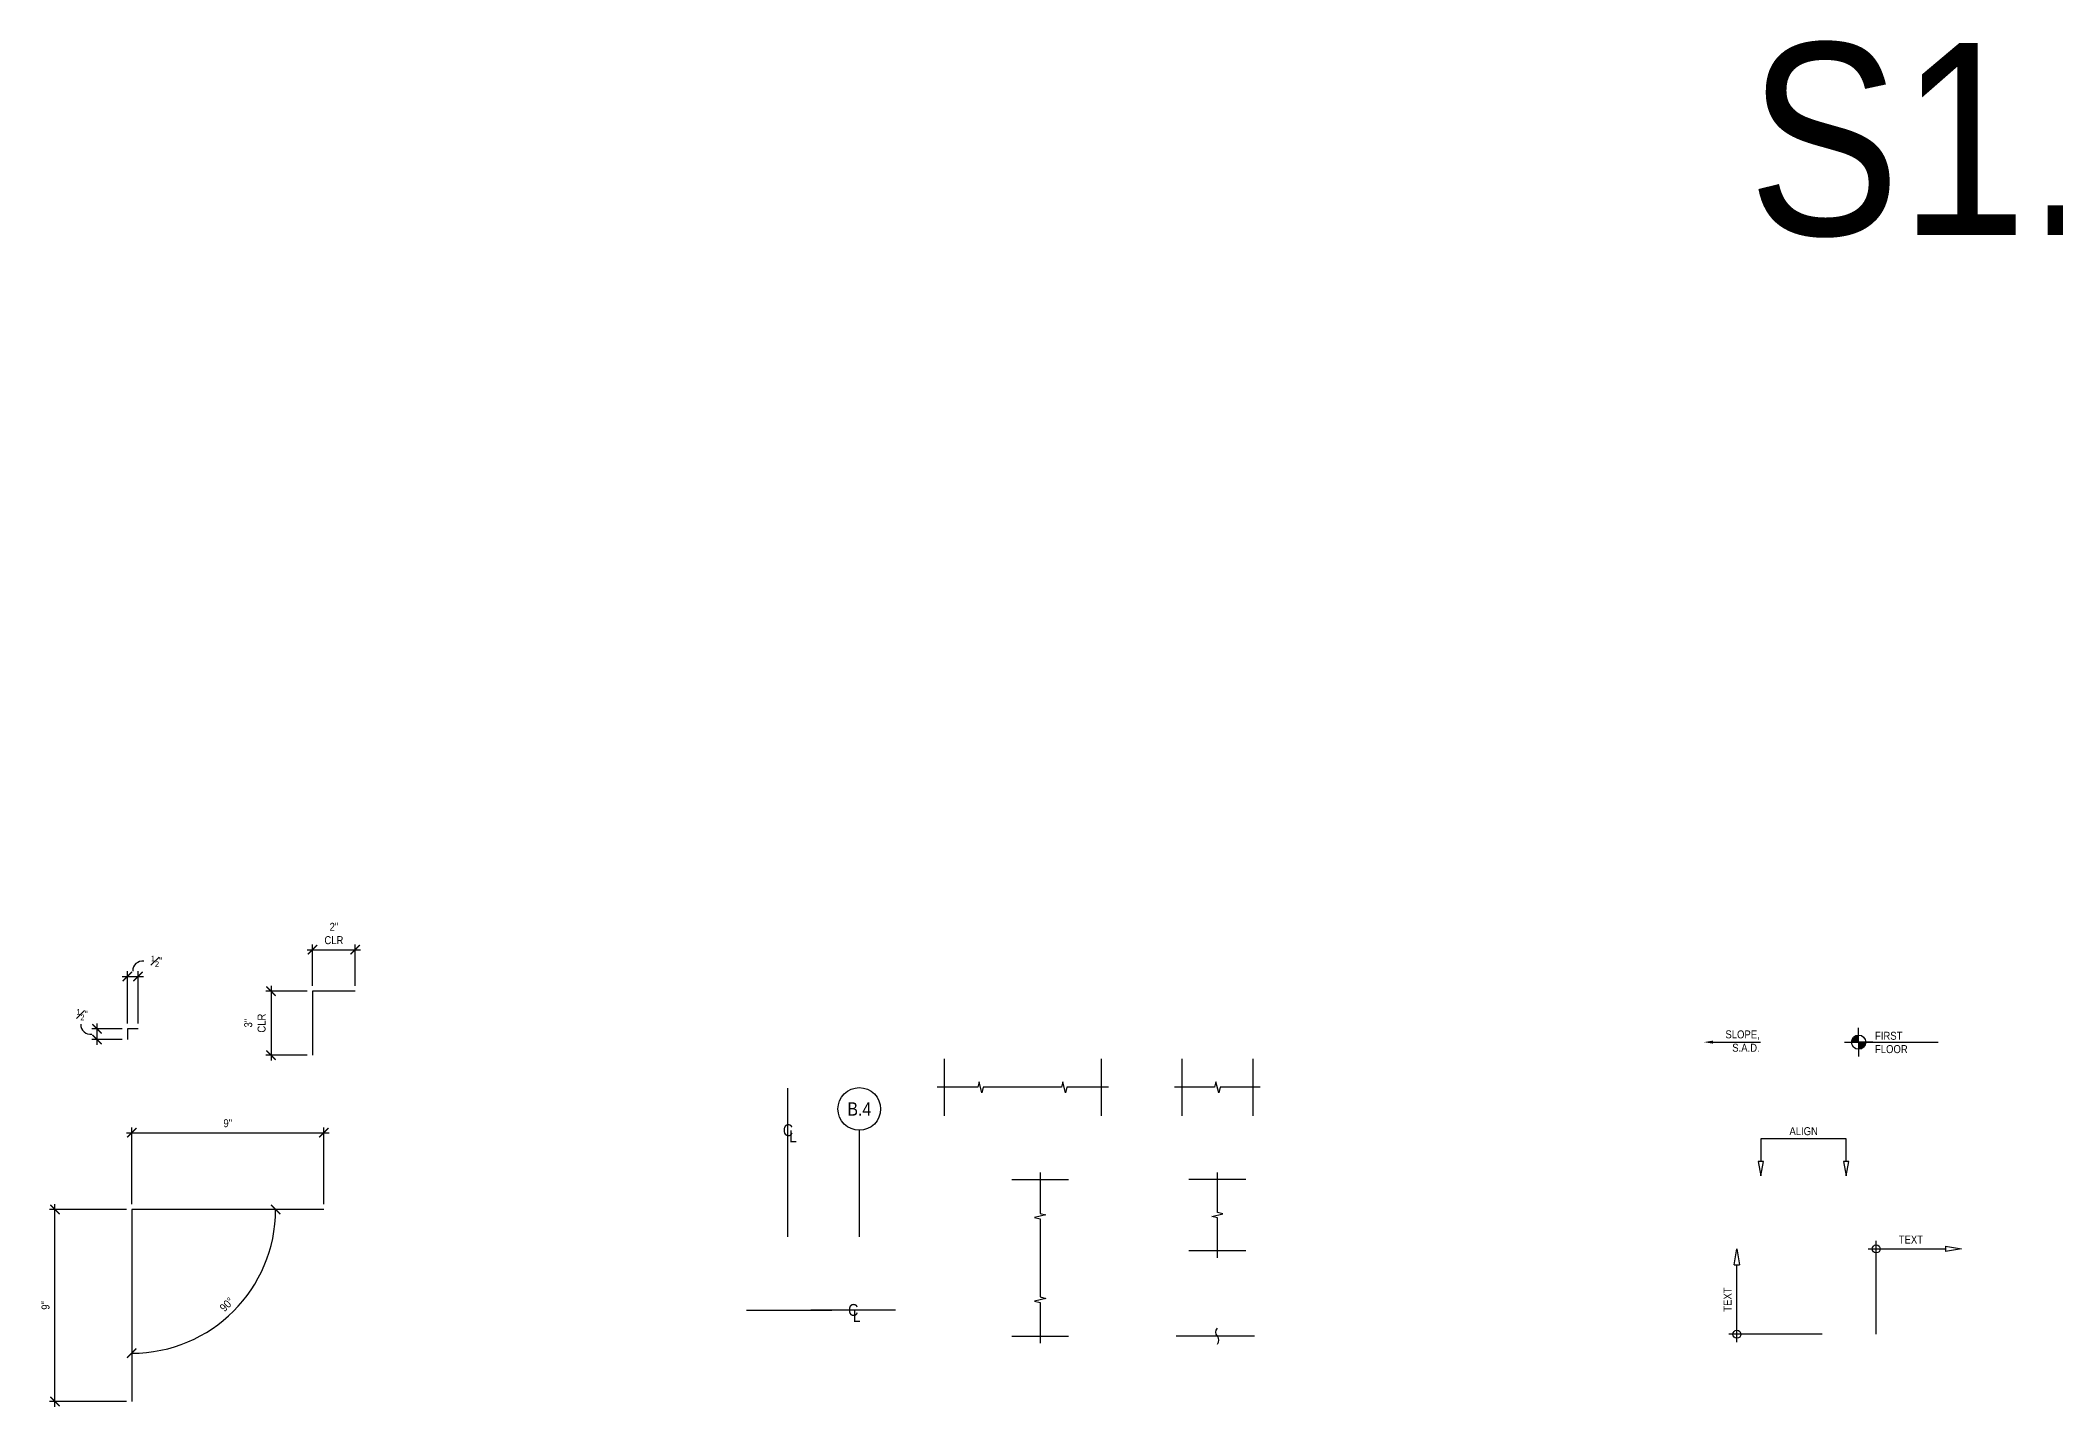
# Model space of a CAD drawing. Header units: inches. Extents: x -16404 to 14624, y -1591 to 16152.
# Drawn here: x 6896.9 to 6991.3, y -75.9 to -11.9 of the extents above; entities that cross this region are included whole.
import ezdxf
from ezdxf import colors
from ezdxf.entities.mleader import LeaderData, LeaderLine
from ezdxf.enums import TextEntityAlignment as Align
from ezdxf.math import Vec2, Vec3

# ---------------------------------------------------------------- set-up
doc = ezdxf.new("R2010")
doc.units = ezdxf.units.IN
doc.header["$LTSCALE"] = 24
doc.header["$MEASUREMENT"] = 0
doc.linetypes.add('CENTER2', pattern=[1.125, 0.75, -0.125, 0.125, -0.125])
doc.layers.get('0').update_dxf_attribs({"linetype": 'CONTINUOUS'})
doc.layers.get('DefPoints').update_dxf_attribs({"color": 251, "linetype": 'CONTINUOUS'})
for name, color, linetype in [('S-ANNO-DIMS', 2, 'CONTINUOUS'), ('S-ANNO-NOTE', 4, 'CONTINUOUS'), ('S-BREAK', 2, 'CONTINUOUS'), ('S-GRID', 1, 'CENTER2')]:
    doc.layers.add(name, color=color, linetype=linetype)
doc.layers.add('S-ANNO-GRID-NONPLOT', color=251, linetype='CONTINUOUS', plot=False)
doc.layers.add('S-ANNO-NONPLOT', color=253, linetype='CONTINUOUS', plot=False)
doc.styles.add('Arial', font='arial.ttf', dxfattribs={"width": 0.85})
doc.dimstyles.new('DIM-4_Se', dxfattribs={"dimscale": 4, "dimtxt": 0.09375, "dimasz": 0.109375, "dimexe": 0.0625, "dimexo": 0.0625, "dimgap": 0.0625, "dimtad": 1, "dimdec": 4, "dimzin": 11, "dimdsep": 46, "dimlunit": 4, "dimtxsty": 'Arial', "dimblk": 'ARCHTICK', "dimcen": 0.125, "dimdle": 0.0625, "dimclrd": 256, "dimclre": 256, "dimclrt": 4, "dimadec": 0, "dimazin": 0, "dimtfac": 0.75, "dimtdec": 4, "dimtmove": 0, "dimatfit": 3, "dimfxl": 1, "dimfrac": 1, "dimtolj": 1, "dimtzin": 0, "dimarcsym": 0})

# ---------------------------------------------------------------- blocks, each defined once
blk = doc.blocks.new('ELEV-SYMB')
at = {"color": 2}
for points in [[(-2, 0), (0, 0), (0, 2)], [(2, 0), (0, 0), (0, -2)]]:
    blk.add_lwpolyline(points, dxfattribs=at)
at = {"color": 2, "const_width": 1}
for points in [[(0, 0.5, 0.414214), (-0.5, 0, 0.414214)], [(0, -0.5, 0.414214), (0.5, 0, 0.414214)]]:
    blk.add_lwpolyline(points, format="xyb", dxfattribs=at)
at = {"color": 2}
blk.add_circle((0, 0), 1, dxfattribs=at)
blk = doc.blocks.new('_Small')
at = {"color": 0, "linetype": 'ByBlock', "lineweight": -2}
blk.add_circle((0, 0), 0.25, dxfattribs=at)
blk = doc.blocks.new('_ClosedBlank')
at = {"color": 0, "linetype": 'ByBlock', "lineweight": -2}
for p, q in [((-1, 0.17), (0, 0)), ((-1, 0.17), (-1, -0.17)), ((0, 0), (-1, -0.17))]:
    blk.add_line(p, q, dxfattribs=at)
blk = doc.blocks.new('*D1119')
at = {"layer": 'DefPoints', "color": 0, "transparency": 16777216}
for p in [(6976.372, -68.538), (6976.372, -68.538), (6980.372, -72.538)]:
    blk.add_point(p, dxfattribs=at)
at = {"layer": 'S-ANNO-DIMS', "lineweight": -2, "transparency": 16777216}
for p, q in [((6976.372, -72.913), (6976.372, -69.288)), ((6980.372, -72.538), (6975.997, -72.538))]:
    blk.add_line(p, q, dxfattribs=at)
at = {"layer": 'S-ANNO-DIMS', "lineweight": -2, "transparency": 16777216, "xscale": 0.75, "yscale": 0.75, "zscale": 0.75}
for name, p, rotation in [('_ClosedBlank', (6976.372, -68.538), 90), ('_Small', (6976.372, -72.538), 270)]:
    blk.add_blockref(name, p, dxfattribs=dict(at, rotation=rotation))
at = {"layer": 'S-ANNO-DIMS', "color": 4, "transparency": 16777216, "insert": (6975.935, -70.913), "char_height": 0.375, "attachment_point": 5, "rotation": 90, "style": 'Arial'}
blk.add_mtext('\\A1;TEXT', dxfattribs=at)
blk = doc.blocks.new('_ARCHTICK')
at = {"color": 0, "linetype": 'ByBlock', "const_width": 0.15}
blk.add_lwpolyline([(-0.5, -0.5), (0.5, 0.5)], dxfattribs=at)
blk = doc.blocks.new('*D745')
at = {"layer": 'DefPoints', "color": 0, "transparency": 16777216}
for p in [(6899.514, -58.217), (6900.931, -58.217), (6900.931, -58.717)]:
    blk.add_point(p, dxfattribs=at)
at = {"layer": 'S-ANNO-DIMS', "lineweight": -2, "transparency": 16777216}
for p, q in [((6900.681, -58.217), (6899.264, -58.217)), ((6899.514, -58.967), (6899.514, -57.967)), ((6900.681, -58.717), (6899.264, -58.717))]:
    blk.add_line(p, q, dxfattribs=at)
at = {"layer": 'S-ANNO-DIMS', "lineweight": -2, "transparency": 16777216, "xscale": 0.4375, "yscale": 0.4375, "zscale": 0.4375}
for p, rotation in [((6899.514, -58.217), 90), ((6899.514, -58.717), 270)]:
    blk.add_blockref('_ARCHTICK', p, dxfattribs=dict(at, rotation=rotation))
blk = doc.blocks.new('*D746')
at = {"layer": 'DefPoints', "color": 0, "transparency": 16777216}
for p in [(6901.431, -55.76), (6900.931, -58.217), (6901.431, -58.217)]:
    blk.add_point(p, dxfattribs=at)
at = {"layer": 'S-ANNO-DIMS', "lineweight": -2, "transparency": 16777216}
for p, q in [((6900.931, -57.967), (6900.931, -55.51)), ((6901.431, -57.967), (6901.431, -55.51)), ((6900.681, -55.76), (6901.681, -55.76))]:
    blk.add_line(p, q, dxfattribs=at)
at = {"layer": 'S-ANNO-DIMS', "lineweight": -2, "transparency": 16777216, "xscale": 0.4375, "yscale": 0.4375, "zscale": 0.4375, "rotation": 180}
blk.add_blockref('_ARCHTICK', (6900.931, -55.76), dxfattribs=at)
at = {"layer": 'S-ANNO-DIMS', "lineweight": -2, "transparency": 16777216, "xscale": 0.4375, "yscale": 0.4375, "zscale": 0.4375}
blk.add_blockref('_ARCHTICK', (6901.431, -55.76), dxfattribs=at)
blk = doc.blocks.new('*D747')
at = {"layer": 'DefPoints', "color": 0, "transparency": 16777216}
for p in [(6897.539, -66.686), (6901.137, -66.686), (6901.137, -75.686)]:
    blk.add_point(p, dxfattribs=at)
at = {"layer": 'S-ANNO-DIMS', "lineweight": -2, "transparency": 16777216}
for p, q in [((6900.887, -66.686), (6897.289, -66.686)), ((6897.539, -75.936), (6897.539, -66.436)), ((6900.887, -75.686), (6897.289, -75.686))]:
    blk.add_line(p, q, dxfattribs=at)
at = {"layer": 'S-ANNO-DIMS', "lineweight": -2, "transparency": 16777216, "xscale": 0.4375, "yscale": 0.4375, "zscale": 0.4375}
for p, rotation in [((6897.539, -66.686), 90), ((6897.539, -75.686), 270)]:
    blk.add_blockref('_ARCHTICK', p, dxfattribs=dict(at, rotation=rotation))
at = {"layer": 'S-ANNO-DIMS', "color": 4, "transparency": 16777216, "insert": (6897.097, -71.186), "char_height": 0.375, "attachment_point": 5, "rotation": 90, "style": 'Arial'}
blk.add_mtext('\\A1;9"', dxfattribs=at)
blk = doc.blocks.new('*D748')
at = {"layer": 'DefPoints', "color": 0, "transparency": 16777216}
for p in [(6910.137, -63.087), (6901.137, -66.686), (6910.137, -66.686)]:
    blk.add_point(p, dxfattribs=at)
at = {"layer": 'S-ANNO-DIMS', "lineweight": -2, "transparency": 16777216}
for p, q in [((6900.887, -63.087), (6910.387, -63.087)), ((6901.137, -66.436), (6901.137, -62.837)), ((6910.137, -66.436), (6910.137, -62.837))]:
    blk.add_line(p, q, dxfattribs=at)
at = {"layer": 'S-ANNO-DIMS', "lineweight": -2, "transparency": 16777216, "xscale": 0.4375, "yscale": 0.4375, "zscale": 0.4375, "rotation": 180}
blk.add_blockref('_ARCHTICK', (6901.137, -63.087), dxfattribs=at)
at = {"layer": 'S-ANNO-DIMS', "lineweight": -2, "transparency": 16777216, "xscale": 0.4375, "yscale": 0.4375, "zscale": 0.4375}
blk.add_blockref('_ARCHTICK', (6910.137, -63.087), dxfattribs=at)
at = {"layer": 'S-ANNO-DIMS', "color": 4, "transparency": 16777216, "insert": (6905.637, -62.646), "char_height": 0.375, "attachment_point": 5, "style": 'Arial'}
blk.add_mtext('\\A1;9"', dxfattribs=at)
blk = doc.blocks.new('*D1120')
at = {"layer": 'DefPoints', "color": 0, "transparency": 16777216}
for p in [(6901.137, -66.686), (6901.137, -66.686), (6910.137, -66.686), (6904.509, -72.526), (6901.137, -75.686)]:
    blk.add_point(p, dxfattribs=at)
at = {"layer": 'S-ANNO-DIMS', "lineweight": -2, "transparency": 16777216}
blk.add_arc((6901.137, -66.686), 6.743, 270, 0, dxfattribs=at)
at = {"layer": 'S-ANNO-DIMS', "lineweight": -2, "transparency": 16777216, "xscale": 0.4375, "yscale": 0.4375, "zscale": 0.4375}
for p, rotation in [((6907.881, -66.686), 90.00000000000416), ((6901.137, -73.429), 180)]:
    blk.add_blockref('_ARCHTICK', p, dxfattribs=dict(at, rotation=rotation))
at = {"layer": 'S-ANNO-DIMS', "color": 4, "transparency": 16777216, "insert": (6905.594, -71.142), "char_height": 0.375, "attachment_point": 5, "rotation": 45, "style": 'Arial'}
blk.add_mtext('\\A1;90°', dxfattribs=at)
blk = doc.blocks.new('*D2378')
at = {"layer": 'DefPoints', "color": 0, "transparency": 16777216}
for p in [(6909.613, -56.451), (6907.669, -59.451), (6909.613, -59.451)]:
    blk.add_point(p, dxfattribs=at)
at = {"layer": 'S-ANNO-DIMS', "lineweight": -2, "transparency": 16777216}
for p, q in [((6909.363, -56.451), (6907.419, -56.451)), ((6907.669, -56.201), (6907.669, -59.701)), ((6909.363, -59.451), (6907.419, -59.451))]:
    blk.add_line(p, q, dxfattribs=at)
at = {"layer": 'S-ANNO-DIMS', "lineweight": -2, "transparency": 16777216, "xscale": 0.4375, "yscale": 0.4375, "zscale": 0.4375}
for p, rotation in [((6907.669, -56.451), 90), ((6907.669, -59.451), 270)]:
    blk.add_blockref('_ARCHTICK', p, dxfattribs=dict(at, rotation=rotation))
at = {"layer": 'S-ANNO-DIMS', "color": 4, "transparency": 16777216, "insert": (6906.912, -57.951), "char_height": 0.375, "attachment_point": 5, "rotation": 90, "style": 'Arial'}
blk.add_mtext('\\A1;3"\\PCLR', dxfattribs=at)
blk = doc.blocks.new('*D2379')
at = {"layer": 'DefPoints', "color": 0, "transparency": 16777216}
for p in [(6911.613, -54.507), (6909.613, -56.451), (6911.613, -56.451)]:
    blk.add_point(p, dxfattribs=at)
at = {"layer": 'S-ANNO-DIMS', "lineweight": -2, "transparency": 16777216}
for p, q in [((6909.363, -54.507), (6911.863, -54.507)), ((6909.613, -56.201), (6909.613, -54.257)), ((6911.613, -56.201), (6911.613, -54.257))]:
    blk.add_line(p, q, dxfattribs=at)
at = {"layer": 'S-ANNO-DIMS', "lineweight": -2, "transparency": 16777216, "xscale": 0.4375, "yscale": 0.4375, "zscale": 0.4375, "rotation": 180}
blk.add_blockref('_ARCHTICK', (6909.613, -54.507), dxfattribs=at)
at = {"layer": 'S-ANNO-DIMS', "lineweight": -2, "transparency": 16777216, "xscale": 0.4375, "yscale": 0.4375, "zscale": 0.4375}
blk.add_blockref('_ARCHTICK', (6911.613, -54.507), dxfattribs=at)
at = {"layer": 'S-ANNO-DIMS', "color": 4, "transparency": 16777216, "insert": (6910.613, -53.75), "char_height": 0.375, "attachment_point": 5, "style": 'Arial'}
blk.add_mtext('\\A1;2"\\PCLR', dxfattribs=at)
blk = doc.blocks.new('REF GRID')
blk.add_circle((0, 0.25), 0.25)
at = {"style": 'Arial', "width": 0.85}
blk.add_attdef('#', text='', height=0.156, dxfattribs=at).set_placement((0, 0.25), align=Align.MIDDLE_CENTER)
blk = doc.blocks.new('SE_BREAK_3IN')
at = {"layer": 'S-BREAK'}
blk.add_lwpolyline([(0, -0.375, 0.408465), (0, 0, -0.407415), (0, 0.369, -2.166217)], format="xyb", dxfattribs=at)
blk = doc.blocks.new('Se_BREAK SYMBOL')
at = {"color": 0, "linetype": 'ByBlock'}
blk.add_lwpolyline([(6, 0), (0.38, 0), (0.19, -0.78), (-0.19, 0.78), (-0.38, 0), (-6, 0)], dxfattribs=at)
blk = doc.blocks.new('CL-V12')
at = {"layer": 'DefPoints'}
blk.add_line((0, 5.94), (0, -5.94), dxfattribs=at)
at = {"layer": 'S-ANNO-NOTE', "color": 4, "char_height": 1.69, "attachment_point": 5, "style": 'Arial'}
for s, insert, width in [('C', (0.09, 0), 1.3847), ('L', (0.79, -0.84), 1.0599)]:
    blk.add_mtext(s, dxfattribs=dict(at, insert=insert, width=width))
blk = doc.blocks.new('CL-H12')
at = {"layer": 'DefPoints'}
blk.add_line((5.94, 0), (-5.94, 0), dxfattribs=at)
at = {"layer": 'S-ANNO-NOTE', "color": 4, "char_height": 1.69, "attachment_point": 5, "style": 'Arial'}
for s, insert, width in [('C', (0, 0), 1.3847), ('L', (0.48, -0.84), 1.0599)]:
    blk.add_mtext(s, dxfattribs=dict(at, insert=insert, width=width))
blk = doc.blocks.new('*D1125')
at = {"layer": 'DefPoints', "color": 0, "transparency": 16777216}
for p in [(6986.904, -68.538), (6986.904, -68.538), (6982.904, -72.538)]:
    blk.add_point(p, dxfattribs=at)
at = {"layer": 'S-ANNO-DIMS', "lineweight": -2, "transparency": 16777216}
for p, q in [((6982.529, -68.538), (6986.154, -68.538)), ((6982.904, -72.538), (6982.904, -68.163))]:
    blk.add_line(p, q, dxfattribs=at)
at = {"layer": 'S-ANNO-DIMS', "lineweight": -2, "transparency": 16777216, "xscale": 0.75, "yscale": 0.75, "zscale": 0.75, "rotation": 180}
blk.add_blockref('_Small', (6982.904, -68.538), dxfattribs=at)
at = {"layer": 'S-ANNO-DIMS', "lineweight": -2, "transparency": 16777216, "xscale": 0.75, "yscale": 0.75, "zscale": 0.75}
blk.add_blockref('_ClosedBlank', (6986.904, -68.538), dxfattribs=at)
at = {"layer": 'S-ANNO-DIMS', "color": 4, "transparency": 16777216, "insert": (6984.529, -68.1), "char_height": 0.375, "attachment_point": 5, "style": 'Arial'}
blk.add_mtext('\\A1;TEXT', dxfattribs=at)

msp = doc.modelspace()

# ---------------------------------------------------------------- linework, layer by layer
at = {"layer": 'S-ANNO-DIMS'}
msp.add_lwpolyline([(6981.62797, -64.43619), (6981.37797, -64.43619), (6981.50297, -65.10286), (6981.62797, -64.43619), (6981.50297, -64.43619), (6981.50297, -63.37552), (6977.50297, -63.37552), (6977.50297, -64.43619), (6977.37797, -64.43619), (6977.50297, -65.10286), (6977.62797, -64.43619), (6977.37797, -64.43619)], dxfattribs=at)
for centre, start, end in [((6901.64967, -55.50657), 83.5851216, 180.5344352), ((6899.21421, -58.00737), 179.4655648, 276.4148784)]:
    msp.add_arc(centre, 0.46862, start, end, dxfattribs=at)
at = {"layer": 'S-ANNO-NONPLOT'}
for p, q in [((6939.21493, -59.62298), (6939.21493, -62.28965)), ((6946.57999, -59.62298), (6946.57999, -62.28965)), ((6950.35415, -59.62298), (6950.35415, -62.28965)), ((6953.68749, -59.62298), (6953.68749, -62.28965)), ((6942.38228, -65.28965), (6945.04895, -65.28965)), ((6953.35415, -65.28965), (6950.68749, -65.28965)), ((6953.35415, -68.62298), (6950.68749, -68.62298)), ((6942.38228, -72.62687), (6945.04895, -72.62687))]:
    msp.add_line(p, q, dxfattribs=at)
for points in [[(6911.61314, -56.4506), (6909.61314, -56.4506), (6909.61314, -59.4506)], [(6901.43131, -58.21693), (6900.93131, -58.21693), (6900.93131, -58.71693)], [(6910.13747, -66.68584), (6901.13747, -66.68584), (6901.13747, -75.68584)], [(6953.75538, -72.62687), (6950.09691, -72.62687)]]:
    msp.add_lwpolyline(points, dxfattribs=at)
at = {"layer": 'S-ANNO-NOTE', "color": 2}
msp.add_line((6981.41039, -58.84213), (6985.81199, -58.84213), dxfattribs=at)
at = {"layer": 'S-BREAK'}
for points in [[(6946.91332, -60.95632), (6944.96904, -60.95632), (6944.90594, -61.21577), (6944.77975, -60.69687), (6944.71666, -60.95632), (6941.05043, -60.95632), (6940.98733, -61.21577), (6940.86114, -60.69687), (6940.79805, -60.95632), (6938.8816, -60.95632)], [(6943.71561, -64.95632), (6943.71561, -66.87276), (6943.97506, -66.93586), (6943.45616, -67.06205), (6943.71561, -67.12515), (6943.71561, -70.79137), (6943.97506, -70.85447), (6943.45616, -70.98066), (6943.71561, -71.04376), (6943.71561, -72.9602)]]:
    msp.add_lwpolyline(points, dxfattribs=at)
at = {"layer": 'S-GRID', "color": 1, "linetype": 'CENTER2', "ltscale": 0.75}
for p, q in [((6935.23997, -62.97587), (6935.23997, -67.97587)), ((6931.8671, -63.97587), (6931.8671, -67.97587)), ((6929.95437, -71.40501), (6933.95437, -71.40501))]:
    msp.add_line(p, q, dxfattribs=at)

# ---------------------------------------------------------------- block references
at = {"layer": 'S-ANNO-NOTE', "xscale": 0.3333333333333333, "yscale": 0.3333333333333333, "zscale": 0.3333333333333333}
for name, p in [('ELEV-SYMB', (6982.07706, -58.84213)), ('CL-V12', (6931.8671, -62.97567)), ('CL-H12', (6934.95437, -71.40501))]:
    msp.add_blockref(name, p, dxfattribs=at)
at = {"layer": 'S-ANNO-NOTE', "xscale": 4, "yscale": 4, "zscale": 4}
msp.add_blockref('REF GRID', (6935.23997, -62.97587), dxfattribs=at).add_auto_attribs({'#': 'B.4'})
at = {"layer": 'S-BREAK', "xscale": 0.3333333333333333, "yscale": 0.3333333333333333, "zscale": 0.3333333333333333}
msp.add_blockref('Se_BREAK SYMBOL', (6952.02082, -60.95632), dxfattribs=at)
at = {"layer": 'S-BREAK', "xscale": 0.3333333333333333, "yscale": 0.3333333333333333, "zscale": 0.3333333333333333, "rotation": 270}
msp.add_blockref('Se_BREAK SYMBOL', (6952.02082, -66.95632), dxfattribs=at)
at = {"layer": 'S-BREAK'}
msp.add_blockref('SE_BREAK_3IN', (6952.02082, -72.62687), dxfattribs=at)

# ---------------------------------------------------------------- texts
at = {"layer": 'S-ANNO-DIMS', "color": 4, "char_height": 0.375, "style": 'Arial'}
for insert, width, attachment_point in [((6902.03743, -54.78633), 7.5013132, 1), ((6899.0809, -57.28648), 7.5100933, 3)]:
    msp.add_mtext('\\A1;{\\H0.7x;\\S1#2;}"', dxfattribs=dict(at, insert=insert, width=width, attachment_point=attachment_point))
at = {"layer": 'S-ANNO-GRID-NONPLOT', "color": 191, "insert": (6998.87897, -12), "char_height": 9, "width": 29.5487939, "attachment_point": 3, "style": 'Arial'}
msp.add_mtext('S1.0', dxfattribs=at)
at = {"layer": 'S-ANNO-NOTE', "insert": (6977.44465, -58.29387), "char_height": 0.375, "width": 1.9339136, "attachment_point": 3, "rotation": 359.8065106, "style": 'Arial'}
msp.add_mtext('SLOPE, S.A.D.', dxfattribs=at)
at = {"layer": 'S-ANNO-NOTE', "char_height": 0.375, "style": 'Arial'}
for s, insert, width, attachment_point in [('FIRST\\PFLOOR', (6982.84597, -58.3557), 6.0038856, 1), ('ALIGN', (6979.50297, -63.20885), 1.6153043, 8)]:
    msp.add_mtext(s, dxfattribs=dict(at, insert=insert, width=width, attachment_point=attachment_point))

# ---------------------------------------------------------------- dimensions: what is measured, and where the dimension line sits
at = {"layer": 'S-ANNO-DIMS'}
for base, p2, angle, picture, middle in [((6911.61314, -54.50683), (6911.61314, -56.4506), 180, '*D2379', (6910.61314, -53.74967)), ((6907.66937, -59.4506), (6909.61314, -59.4506), 90, '*D2378', (6906.91221, -57.9506))]:
    dim = msp.add_linear_dim(base=base, p1=(6909.61314, -56.4506), p2=p2, angle=angle, text='<>\\PCLR', dimstyle='DIM-4_Se', dxfattribs=at)
    dim.commit()
    dim.dimension.update_dxf_attribs({"geometry": picture, "text_midpoint": middle})
dim = msp.add_linear_dim(base=(6901.43131, -55.76038), p1=(6900.93131, -58.21693), p2=(6901.43131, -58.21693), text=' ', dimstyle='DIM-4_Se', dxfattribs=at)
dim.commit()
dim.dimension.update_dxf_attribs({"geometry": '*D746', "text_midpoint": (6901.18131, -55.76038), "dimtype": 128})
dim = msp.add_linear_dim(base=(6899.51447, -58.21693), p1=(6900.93131, -58.71693), p2=(6900.93131, -58.21693), angle=90, text=' ', dimstyle='DIM-4_Se', dxfattribs=at)
dim.commit()
dim.dimension.update_dxf_attribs({"geometry": '*D745', "text_midpoint": (6899.51447, -58.46693), "dimtype": 128})
for base, p1, p2, angle, picture, middle in [((6910.13747, -63.08721), (6901.13747, -66.68584), (6910.13747, -66.68584), 180, '*D748', (6905.63747, -62.64574)), ((6897.53883, -66.68584), (6901.13747, -75.68584), (6901.13747, -66.68584), 270, '*D747', (6897.09737, -71.18584))]:
    dim = msp.add_linear_dim(base=base, p1=p1, p2=p2, angle=angle, dimstyle='DIM-4_Se', dxfattribs=at)
    dim.commit()
    dim.dimension.update_dxf_attribs({"geometry": picture, "text_midpoint": middle})
dim = msp.add_angular_dim_2l(base=(6904.50915, -72.52577), line1=((6910.13747, -66.68584), (6901.13747, -66.68584)), line2=((6901.13747, -66.68584), (6901.13747, -75.68584)), dimstyle='DIM-4_Se', override={"dimfxlon": 0}, dxfattribs=at)
dim.commit()
dim.dimension.update_dxf_attribs({"geometry": '*D1120', "text_midpoint": (6905.59359, -71.14196)})
for base, p1, p2, angle, picture, middle in [((6986.90435, -68.5377), (6982.90435, -72.5377), (6986.90435, -68.5377), 180, '*D1125', (6984.52935, -68.1002)), ((6976.37212, -68.5377), (6980.37212, -72.5377), (6976.37212, -68.5377), 270, '*D1119', (6975.93462, -70.9127))]:
    dim = msp.add_linear_dim(base=base, p1=p1, p2=p2, angle=angle, text='TEXT', dimstyle='DIM-4_Se', override={"dimasz": 0.1875, "dimexe": 0.09375, "dimexo": 0, "dimblk1": 'Small', "dimblk2": 'ClosedBlank', "dimsah": 1, "dimdle": 0.09375, "dimse2": 1}, dxfattribs=at)
    dim.commit()
    dim.dimension.update_dxf_attribs({"geometry": picture, "text_midpoint": middle})

# ---------------------------------------------------------------- leaders
at = {"layer": 'S-ANNO-NOTE'}
ml = msp.add_multileader_mtext('Standard', dxfattribs=at)
ml.set_content('', color=4, style='Arial')
ml.set_leader_properties(color=2)
ml.build(insert=Vec2(0, 0))
ml.multileader.update_dxf_attribs({"has_dogleg": 0, "dogleg_length": 1.21451, "arrow_head_size": 0.4375, "scale": 4})
ctx = ml.context
ctx.base_point, ctx.scale, ctx.char_height, ctx.arrow_head_size, ctx.landing_gap_size, ctx.plane_origin, ctx.plane_x_axis, ctx.plane_y_axis = Vec3(6978.19705, -58.84213), 4, 0.375, 0.4375, 0.36, Vec3(6970.05153, -51.81153), Vec3(-1, 0), Vec3(0, -1)
ctx.text_align_type = 2
notes = []
notes.append((ctx, [(0, (1, 1, 0), (6976.84309, -58.84213), (1, 0), 0.63396, [(0, [(6974.82095, -58.84213)], 0, [])])]))
ctx.mtext.insert, ctx.mtext.text_direction, ctx.mtext.rotation, ctx.mtext.alignment, ctx.mtext.flow_direction = Vec3(6977.83705, -59.02963), Vec3(-1, 0), 3.14159265, 3, 5
for ctx, leaders in notes:
    for number, flags, end, landing, length, lines in leaders:
        leader = LeaderData()
        leader.index, (leader.has_last_leader_line, leader.has_dogleg_vector, leader.attachment_direction) = number, flags
        leader.last_leader_point, leader.dogleg_vector, leader.dogleg_length = Vec3(end), Vec3(landing), length
        for number, points, colour, breaks in lines:
            line = LeaderLine()
            line.index, line.vertices, line.color, line.breaks = number, Vec3.list(points), colors.encode_raw_color(colour), breaks
            leader.lines.append(line)
        ctx.leaders.append(leader)

doc.saveas('drawing.dxf')
